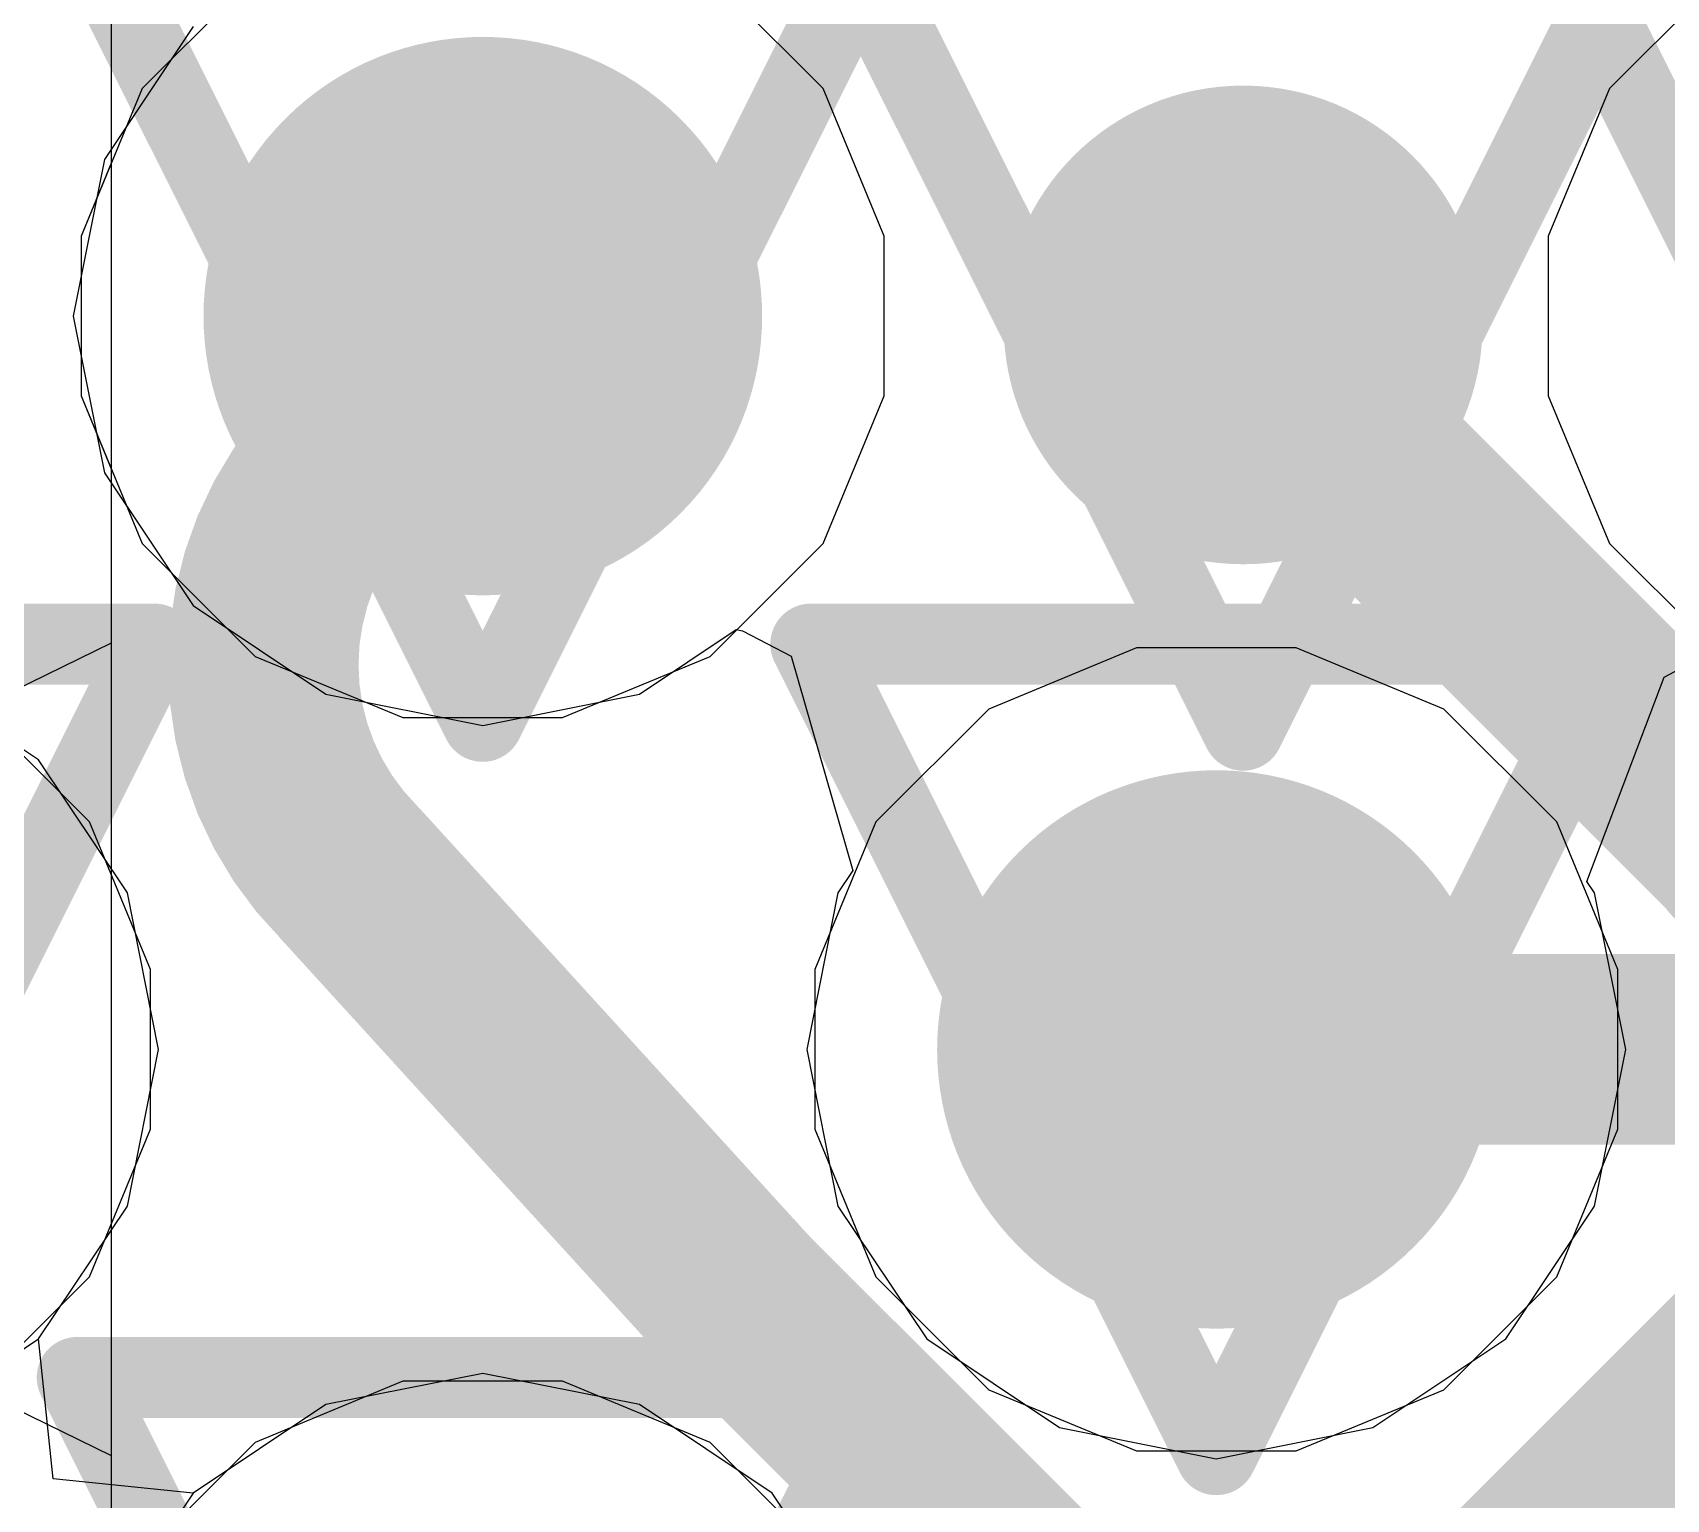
# Model space of a CAD drawing. Header units: inches. Extents: x -6 to 283, y -12 to 154.
# Drawn here: x 58.722 to 59.746, y 5.236 to 6.155 of the extents above; entities that cross this region are included whole.
import ezdxf

# ---------------------------------------------------------------- set-up
doc = ezdxf.new("R2010")
doc.units = ezdxf.units.IN
for name, color, linetype in [('Bottom Layer', 5, 'Continuous'), ('Drill Drawing', 1, 'Continuous'), ('GND-1', 16, 'Continuous'), ('GND-2', 90, 'Continuous'), ('GND-3', 216, 'Continuous'), ('GND-4', 54, 'Continuous'), ('PWR-1', 156, 'Continuous'), ('PWR-2', 130, 'Continuous'), ('Signal L1', 76, 'Continuous'), ('Signal L2', 6, 'Continuous'), ('Top Layer', 1, 'Continuous'), ('Top Paste', 8, 'Continuous'), ('Top Solder', 216, 'Continuous'), ('Via Holes', 16, 'Continuous')]:
    doc.layers.add(name, color=color, linetype=linetype)

# ---------------------------------------------------------------- blocks, each defined once
blk = doc.blocks.new('BGA_565_15_5_14_4__57')
at = {"layer": 'Top Layer'}
h = blk.add_hatch(color=1, dxfattribs=at)
edge = h.paths.add_edge_path()
edge.add_arc((-1.62500056, 5.52500038), 0.12499848, 0, 360)
h = blk.add_hatch(color=1, dxfattribs=at)
edge = h.paths.add_edge_path()
edge.add_arc((-1.62500056, 4.87499914), 0.12499848, 0, 360)
at = {"layer": 'Top Paste'}
h = blk.add_hatch(color=8, dxfattribs=at)
edge = h.paths.add_edge_path()
edge.add_arc((-1.62500056, 5.52500038), 0.12499848, 0, 360)
h = blk.add_hatch(color=8, dxfattribs=at)
edge = h.paths.add_edge_path()
edge.add_arc((-1.62500056, 4.87499914), 0.12499848, 0, 360)
at = {"layer": 'Top Solder'}
h = blk.add_hatch(color=216, dxfattribs=at)
edge = h.paths.add_edge_path()
edge.add_arc((-1.62500056, 5.52500038), 0.17499838, 0, 360)
h = blk.add_hatch(color=216, dxfattribs=at)
edge = h.paths.add_edge_path()
edge.add_arc((-1.62500056, 4.87499914), 0.17499838, 0, 360)

msp = doc.modelspace()

# ---------------------------------------------------------------- hatches: boundary and pattern name
at = {"layer": 'Bottom Layer'}
h = msp.add_hatch(color=5, dxfattribs=at)
edge = h.paths.add_edge_path()
edge.add_arc((59.00401458, 5.977877299999999), 0.1499997, 0, 360)
h = msp.add_hatch(color=5, dxfattribs=at)
edge = h.paths.add_edge_path()
edge.add_arc((59.48044745999999, 5.972314699999999), 0.1499997, 0, 360)
h = msp.add_hatch(color=5, dxfattribs=at)
edge = h.paths.add_edge_path()
edge.add_arc((59.4636352, 5.51825922), 0.1499997, 0, 360)
at = {"layer": 'GND-1'}
h = msp.add_hatch(color=16, dxfattribs=at)
edge = h.paths.add_edge_path()
edge.add_arc((59.00401458, 5.977877299999999), 0.1499997, 0, 360)
h = msp.add_hatch(color=16, dxfattribs=at)
edge = h.paths.add_edge_path()
edge.add_arc((59.48044745999999, 5.972314699999999), 0.1499997, 0, 360)
h = msp.add_hatch(color=16, dxfattribs=at)
edge = h.paths.add_edge_path()
edge.add_arc((59.4636352, 5.51825922), 0.1499997, 0, 360)
at = {"layer": 'GND-2'}
h = msp.add_hatch(color=90, dxfattribs=at)
edge = h.paths.add_edge_path()
edge.add_arc((59.00401458, 5.977877299999999), 0.1499997, 0, 360)
h = msp.add_hatch(color=90, dxfattribs=at)
edge = h.paths.add_edge_path()
edge.add_arc((59.48044745999999, 5.972314699999999), 0.1499997, 0, 360)
h = msp.add_hatch(color=90, dxfattribs=at)
edge = h.paths.add_edge_path()
edge.add_arc((59.4636352, 5.51825922), 0.1499997, 0, 360)
at = {"layer": 'GND-3'}
h = msp.add_hatch(color=216, dxfattribs=at)
edge = h.paths.add_edge_path()
edge.add_arc((59.00401458, 5.977877299999999), 0.1499997, 0, 360)
h = msp.add_hatch(color=216, dxfattribs=at)
edge = h.paths.add_edge_path()
edge.add_arc((59.48044745999999, 5.972314699999999), 0.1499997, 0, 360)
h = msp.add_hatch(color=216, dxfattribs=at)
edge = h.paths.add_edge_path()
edge.add_arc((59.4636352, 5.51825922), 0.1499997, 0, 360)
at = {"layer": 'GND-4'}
h = msp.add_hatch(color=54, dxfattribs=at)
edge = h.paths.add_edge_path()
edge.add_arc((59.00401458, 5.977877299999999), 0.1499997, 0, 360)
h = msp.add_hatch(color=54, dxfattribs=at)
edge = h.paths.add_edge_path()
edge.add_arc((59.48044745999999, 5.972314699999999), 0.1499997, 0, 360)
h = msp.add_hatch(color=54, dxfattribs=at)
edge = h.paths.add_edge_path()
edge.add_arc((59.4636352, 5.51825922), 0.1499997, 0, 360)
at = {"layer": 'PWR-1'}
h = msp.add_hatch(color=156, dxfattribs=at)
edge = h.paths.add_edge_path()
edge.add_arc((59.00401458, 5.977877299999999), 0.1499997, 0, 360)
h = msp.add_hatch(color=156, dxfattribs=at)
edge = h.paths.add_edge_path()
edge.add_arc((59.48044745999999, 5.972314699999999), 0.1499997, 0, 360)
h = msp.add_hatch(color=156, dxfattribs=at)
edge = h.paths.add_edge_path()
edge.add_arc((59.4636352, 5.51825922), 0.1499997, 0, 360)
at = {"layer": 'PWR-2'}
h = msp.add_hatch(color=130, dxfattribs=at)
edge = h.paths.add_edge_path()
edge.add_arc((59.00401458, 5.977877299999999), 0.1499997, 0, 360)
h = msp.add_hatch(color=130, dxfattribs=at)
edge = h.paths.add_edge_path()
edge.add_arc((59.48044745999999, 5.972314699999999), 0.1499997, 0, 360)
h = msp.add_hatch(color=130, dxfattribs=at)
edge = h.paths.add_edge_path()
edge.add_arc((59.4636352, 5.51825922), 0.1499997, 0, 360)
at = {"layer": 'Signal L1'}
h = msp.add_hatch(color=76, dxfattribs=at)
edge = h.paths.add_edge_path()
edge.add_arc((59.00401458, 5.977877299999999), 0.1499997, 0, 360)
h = msp.add_hatch(color=76, dxfattribs=at)
edge = h.paths.add_edge_path()
edge.add_arc((59.48044745999999, 5.972314699999999), 0.1499997, 0, 360)
h = msp.add_hatch(color=76, dxfattribs=at)
edge = h.paths.add_edge_path()
edge.add_arc((59.4636352, 5.51825922), 0.1499997, 0, 360)
at = {"layer": 'Signal L2'}
h = msp.add_hatch(color=6, dxfattribs=at)
edge = h.paths.add_edge_path()
edge.add_arc((59.00401458, 5.977877299999999), 0.1499997, 0, 360)
h = msp.add_hatch(color=6, dxfattribs=at)
edge = h.paths.add_edge_path()
edge.add_arc((59.48044745999999, 5.972314699999999), 0.1499997, 0, 360)
h = msp.add_hatch(color=6, dxfattribs=at)
edge = h.paths.add_edge_path()
edge.add_arc((59.4636352, 5.51825922), 0.1499997, 0, 360)
at = {"layer": 'Top Layer'}
h = msp.add_hatch(color=1, dxfattribs=at)
edge = h.paths.add_edge_path()
edge.add_arc((59.00401458, 5.977877299999999), 0.1499997, 0, 360)
h = msp.add_hatch(color=1, dxfattribs=at)
edge = h.paths.add_edge_path()
edge.add_arc((59.48044745999999, 5.972314699999999), 0.1499997, 0, 360)
h = msp.add_hatch(color=1, dxfattribs=at)
edge = h.paths.add_edge_path()
edge.add_arc((59.4636352, 5.51825922), 0.1499997, 0, 360)
at = {"layer": 'Via Holes'}
h = msp.add_hatch(color=7, dxfattribs=at)
edge = h.paths.add_edge_path()
edge.add_arc((59.00401458, 5.977877299999999), 0.07499858, 0, 360)
h = msp.add_hatch(color=7, dxfattribs=at)
edge = h.paths.add_edge_path()
edge.add_arc((59.48044745999999, 5.972314699999999), 0.07499858, 0, 360)
h = msp.add_hatch(color=7, dxfattribs=at)
edge = h.paths.add_edge_path()
edge.add_arc((59.4636352, 5.51825922), 0.07499858, 0, 360)

# ---------------------------------------------------------------- linework, layer by layer
at = {"layer": 'Bottom Layer'}
for p, q in [((58.77134295999999, 14.32869118), (58.77134295999999, 3.62964222)), ((58.77134295999999, 6.801375779999999), (58.77134295999999, 6.07362006)), ((58.77134295999999, 6.07362006), (58.75241488, 6.02792292)), ((58.75241488, 6.02792292), (58.75241488, 5.92783168)), ((58.75241488, 5.92783168), (58.77134295999999, 5.88213454)), ((58.77134295999999, 5.88213454), (58.77134295999999, 5.77285104)), ((58.77134295999999, 5.77285104), (58.68691081999999, 5.73155572)), ((58.68691081999999, 5.30496272), (58.77134295999999, 5.2636674)), ((58.77134295999999, 5.2636674), (58.77134295999999, 5.15438136))]:
    msp.add_line(p, q, dxfattribs=at)
at = {"layer": 'Drill Drawing'}
for points in [[(58.75001458, 6.2318773, 0.0508, 0.0508, 0), (59.00401458, 5.7238773, 0.0508, 0.0508, 0)], [(59.00401458, 5.7238773, 0.0508, 0.0508, 0), (59.25801458, 6.2318773, 0.0508, 0.0508, 0)], [(59.66925582, 6.2318773, 0.0508, 0.0508, 0), (59.92325582, 5.7238773, 0.0508, 0.0508, 0)], [(59.22644746, 6.2263147, 0.0508, 0.0508, 0), (59.48044745999999, 5.7183147, 0.0508, 0.0508, 0)], [(59.48044745999999, 5.7183147, 0.0508, 0.0508, 0), (59.73444746, 6.2263147, 0.0508, 0.0508, 0)], [(58.29039396, 5.77225922, 0.0508, 0.0508, 0), (58.79839396, 5.77225922, 0.0508, 0.0508, 0)], [(58.54439396, 5.26425922, 0.0508, 0.0508, 0), (58.79839396, 5.77225922, 0.0508, 0.0508, 0)], [(59.20963519999999, 5.77225922, 0.0508, 0.0508, 0), (59.71763519999999, 5.77225922, 0.0508, 0.0508, 0)], [(59.20963519999999, 5.77225922, 0.0508, 0.0508, 0), (59.4636352, 5.26425922, 0.0508, 0.0508, 0)], [(59.4636352, 5.26425922, 0.0508, 0.0508, 0), (59.71763519999999, 5.77225922, 0.0508, 0.0508, 0)], [(58.75001458, 5.3126386, 0.0508, 0.0508, 0), (59.25801458, 5.3126386, 0.0508, 0.0508, 0)], [(58.75001458, 5.3126386, 0.0508, 0.0508, 0), (59.00401458, 4.8046386, 0.0508, 0.0508, 0)], [(59.00401458, 4.8046386, 0.0508, 0.0508, 0), (59.25801458, 5.3126386, 0.0508, 0.0508, 0)]]:
    msp.add_lwpolyline(points, format="xyseb", dxfattribs=at)
for points in [[(58.78569395999999, 5.77225922, 0.0254, 0.0254, 1), (58.81109396, 5.77225922, 0.0254, 0.0254, 1)], [(58.78569395999999, 5.77225922, 0.0254, 0.0254, 1), (58.81109396, 5.77225922, 0.0254, 0.0254, 1)], [(59.1969352, 5.77225922, 0.0254, 0.0254, 1), (59.2223352, 5.77225922, 0.0254, 0.0254, 1)], [(59.1969352, 5.77225922, 0.0254, 0.0254, 1), (59.2223352, 5.77225922, 0.0254, 0.0254, 1)], [(59.7049352, 5.77225922, 0.0254, 0.0254, 1), (59.7303352, 5.77225922, 0.0254, 0.0254, 1)], [(59.7049352, 5.77225922, 0.0254, 0.0254, 1), (59.7303352, 5.77225922, 0.0254, 0.0254, 1)], [(58.99131458, 5.7238773, 0.0254, 0.0254, 1), (59.01671458, 5.7238773, 0.0254, 0.0254, 1)], [(58.99131458, 5.7238773, 0.0254, 0.0254, 1), (59.01671458, 5.7238773, 0.0254, 0.0254, 1)], [(59.46774746000001, 5.7183147, 0.0254, 0.0254, 1), (59.49314746, 5.7183147, 0.0254, 0.0254, 1)], [(59.46774746000001, 5.7183147, 0.0254, 0.0254, 1), (59.49314746, 5.7183147, 0.0254, 0.0254, 1)], [(58.73731458, 5.3126386, 0.0254, 0.0254, 1), (58.76271457999999, 5.3126386, 0.0254, 0.0254, 1)], [(58.73731458, 5.3126386, 0.0254, 0.0254, 1), (58.76271457999999, 5.3126386, 0.0254, 0.0254, 1)], [(59.24531458, 5.3126386, 0.0254, 0.0254, 1), (59.27071458, 5.3126386, 0.0254, 0.0254, 1)], [(59.24531458, 5.3126386, 0.0254, 0.0254, 1), (59.27071458, 5.3126386, 0.0254, 0.0254, 1)], [(59.4509352, 5.26425922, 0.0254, 0.0254, 1), (59.47633519999999, 5.26425922, 0.0254, 0.0254, 1)], [(59.4509352, 5.26425922, 0.0254, 0.0254, 1), (59.47633519999999, 5.26425922, 0.0254, 0.0254, 1)]]:
    msp.add_lwpolyline(points, format="xyseb", close=True, dxfattribs=at)
at = {"layer": 'GND-1'}
for p, q in [((58.86149517999999, 6.1911738), (58.79071807999999, 6.1203967)), ((59.21731107999999, 6.1203967), (59.14653397999999, 6.1911738)), ((59.78073642, 6.1911738), (59.70995932, 6.1203967)), ((58.79071807999999, 6.1203967), (58.75241488, 6.02792292)), ((59.25561427999999, 6.02792292), (59.21731107999999, 6.1203967)), ((59.70995932, 6.1203967), (59.67165611999999, 6.02792292)), ((58.75241488, 6.02792292), (58.75241488, 5.92783168)), ((59.25561427999999, 5.92783168), (59.25561427999999, 6.02792292)), ((59.67165611999999, 6.02792292), (59.67165611999999, 5.92783168)), ((58.75241488, 5.92783168), (58.79071807999999, 5.8353579)), ((59.21731107999999, 5.8353579), (59.25561427999999, 5.92783168)), ((59.67165611999999, 5.92783168), (59.70995932, 5.8353579)), ((58.79071807999999, 5.8353579), (58.86149517999999, 5.764580799999999)), ((59.14653397999999, 5.764580799999999), (59.21731107999999, 5.8353579)), ((59.70995932, 5.8353579), (59.78073642, 5.764580799999999)), ((58.86149517999999, 5.764580799999999), (58.95396896, 5.7262776)), ((59.0540602, 5.7262776), (59.14653397999999, 5.764580799999999)), ((59.41358958, 5.76985892), (59.32111579999999, 5.73155572)), ((59.51368082, 5.76985892), (59.41358958, 5.76985892)), ((59.6061546, 5.73155572), (59.51368082, 5.76985892)), ((58.75769045999999, 5.660778619999999), (58.68691335999999, 5.73155572)), ((58.95396896, 5.7262776), (59.0540602, 5.7262776)), ((59.32111579999999, 5.73155572), (59.25033869999999, 5.660778619999999)), ((59.6769317, 5.660778619999999), (59.6061546, 5.73155572)), ((58.79599366, 5.56830484), (58.75769045999999, 5.660778619999999)), ((59.25033869999999, 5.660778619999999), (59.2120355, 5.56830484)), ((59.7152349, 5.56830484), (59.6769317, 5.660778619999999)), ((58.79599366, 5.468213599999999), (58.79599366, 5.56830484)), ((59.2120355, 5.56830484), (59.2120355, 5.468213599999999)), ((59.7152349, 5.468213599999999), (59.7152349, 5.56830484)), ((58.75769045999999, 5.37573982), (58.79599366, 5.468213599999999)), ((59.2120355, 5.468213599999999), (59.25033869999999, 5.37573982)), ((59.6769317, 5.37573982), (59.7152349, 5.468213599999999)), ((58.68691335999999, 5.30496272), (58.75769045999999, 5.37573982)), ((59.25033869999999, 5.37573982), (59.32111579999999, 5.30496272)), ((59.6061546, 5.30496272), (59.6769317, 5.37573982)), ((58.95396896, 5.310238299999999), (58.86149517999999, 5.271935099999999)), ((59.0540602, 5.310238299999999), (58.95396896, 5.310238299999999)), ((59.14653397999999, 5.271935099999999), (59.0540602, 5.310238299999999)), ((59.32111579999999, 5.30496272), (59.41358958, 5.266659519999999)), ((59.51368082, 5.266659519999999), (59.6061546, 5.30496272)), ((58.86149517999999, 5.271935099999999), (58.79071807999999, 5.201158)), ((59.21731107999999, 5.201158), (59.14653397999999, 5.271935099999999)), ((59.41358958, 5.266659519999999), (59.51368082, 5.266659519999999))]:
    msp.add_line(p, q, dxfattribs=at)
at = {"layer": 'GND-2'}
for p, q in [((58.86149517999999, 6.1911738), (58.79071807999999, 6.1203967)), ((59.21731107999999, 6.1203967), (59.14653397999999, 6.1911738)), ((59.78073642, 6.1911738), (59.70995932, 6.1203967)), ((58.79071807999999, 6.1203967), (58.75241488, 6.02792292)), ((59.25561427999999, 6.02792292), (59.21731107999999, 6.1203967)), ((59.70995932, 6.1203967), (59.67165611999999, 6.02792292)), ((58.75241488, 6.02792292), (58.75241488, 5.92783168)), ((59.25561427999999, 5.92783168), (59.25561427999999, 6.02792292)), ((59.67165611999999, 6.02792292), (59.67165611999999, 5.92783168)), ((58.75241488, 5.92783168), (58.79071807999999, 5.8353579)), ((59.21731107999999, 5.8353579), (59.25561427999999, 5.92783168)), ((59.67165611999999, 5.92783168), (59.70995932, 5.8353579)), ((58.79071807999999, 5.8353579), (58.86149517999999, 5.764580799999999)), ((59.14653397999999, 5.764580799999999), (59.21731107999999, 5.8353579)), ((59.70995932, 5.8353579), (59.78073642, 5.764580799999999)), ((58.86149517999999, 5.764580799999999), (58.95396896, 5.7262776)), ((59.0540602, 5.7262776), (59.14653397999999, 5.764580799999999)), ((59.41358958, 5.76985892), (59.32111579999999, 5.73155572)), ((59.51368082, 5.76985892), (59.41358958, 5.76985892)), ((59.6061546, 5.73155572), (59.51368082, 5.76985892)), ((58.75769045999999, 5.660778619999999), (58.68691335999999, 5.73155572)), ((58.95396896, 5.7262776), (59.0540602, 5.7262776)), ((59.32111579999999, 5.73155572), (59.25033869999999, 5.660778619999999)), ((59.6769317, 5.660778619999999), (59.6061546, 5.73155572)), ((58.79599366, 5.56830484), (58.75769045999999, 5.660778619999999)), ((59.25033869999999, 5.660778619999999), (59.2120355, 5.56830484)), ((59.7152349, 5.56830484), (59.6769317, 5.660778619999999)), ((58.79599366, 5.468213599999999), (58.79599366, 5.56830484)), ((59.2120355, 5.56830484), (59.2120355, 5.468213599999999)), ((59.7152349, 5.468213599999999), (59.7152349, 5.56830484)), ((58.75769045999999, 5.37573982), (58.79599366, 5.468213599999999)), ((59.2120355, 5.468213599999999), (59.25033869999999, 5.37573982)), ((59.6769317, 5.37573982), (59.7152349, 5.468213599999999)), ((58.68691335999999, 5.30496272), (58.75769045999999, 5.37573982)), ((59.25033869999999, 5.37573982), (59.32111579999999, 5.30496272)), ((59.6061546, 5.30496272), (59.6769317, 5.37573982)), ((58.95396896, 5.310238299999999), (58.86149517999999, 5.271935099999999)), ((59.0540602, 5.310238299999999), (58.95396896, 5.310238299999999)), ((59.14653397999999, 5.271935099999999), (59.0540602, 5.310238299999999)), ((59.32111579999999, 5.30496272), (59.41358958, 5.266659519999999)), ((59.51368082, 5.266659519999999), (59.6061546, 5.30496272)), ((58.86149517999999, 5.271935099999999), (58.79071807999999, 5.201158)), ((59.21731107999999, 5.201158), (59.14653397999999, 5.271935099999999)), ((59.41358958, 5.266659519999999), (59.51368082, 5.266659519999999))]:
    msp.add_line(p, q, dxfattribs=at)
at = {"layer": 'GND-3'}
for p, q in [((58.86149517999999, 6.1911738), (58.79071807999999, 6.1203967)), ((59.21731107999999, 6.1203967), (59.14653397999999, 6.1911738)), ((59.78073642, 6.1911738), (59.70995932, 6.1203967)), ((58.79071807999999, 6.1203967), (58.75241488, 6.02792292)), ((59.25561427999999, 6.02792292), (59.21731107999999, 6.1203967)), ((59.70995932, 6.1203967), (59.67165611999999, 6.02792292)), ((58.75241488, 6.02792292), (58.75241488, 5.92783168)), ((59.25561427999999, 5.92783168), (59.25561427999999, 6.02792292)), ((59.67165611999999, 6.02792292), (59.67165611999999, 5.92783168)), ((58.75241488, 5.92783168), (58.79071807999999, 5.8353579)), ((59.21731107999999, 5.8353579), (59.25561427999999, 5.92783168)), ((59.67165611999999, 5.92783168), (59.70995932, 5.8353579)), ((58.79071807999999, 5.8353579), (58.86149517999999, 5.764580799999999)), ((59.14653397999999, 5.764580799999999), (59.21731107999999, 5.8353579)), ((59.70995932, 5.8353579), (59.78073642, 5.764580799999999)), ((58.86149517999999, 5.764580799999999), (58.95396896, 5.7262776)), ((59.0540602, 5.7262776), (59.14653397999999, 5.764580799999999)), ((59.41358958, 5.76985892), (59.32111579999999, 5.73155572)), ((59.51368082, 5.76985892), (59.41358958, 5.76985892)), ((59.6061546, 5.73155572), (59.51368082, 5.76985892)), ((58.75769045999999, 5.660778619999999), (58.68691335999999, 5.73155572)), ((58.95396896, 5.7262776), (59.0540602, 5.7262776)), ((59.32111579999999, 5.73155572), (59.25033869999999, 5.660778619999999)), ((59.6769317, 5.660778619999999), (59.6061546, 5.73155572)), ((58.79599366, 5.56830484), (58.75769045999999, 5.660778619999999)), ((59.25033869999999, 5.660778619999999), (59.2120355, 5.56830484)), ((59.7152349, 5.56830484), (59.6769317, 5.660778619999999)), ((58.79599366, 5.468213599999999), (58.79599366, 5.56830484)), ((59.2120355, 5.56830484), (59.2120355, 5.468213599999999)), ((59.7152349, 5.468213599999999), (59.7152349, 5.56830484)), ((58.75769045999999, 5.37573982), (58.79599366, 5.468213599999999)), ((59.2120355, 5.468213599999999), (59.25033869999999, 5.37573982)), ((59.6769317, 5.37573982), (59.7152349, 5.468213599999999)), ((58.68691335999999, 5.30496272), (58.75769045999999, 5.37573982)), ((59.25033869999999, 5.37573982), (59.32111579999999, 5.30496272)), ((59.6061546, 5.30496272), (59.6769317, 5.37573982)), ((58.95396896, 5.310238299999999), (58.86149517999999, 5.271935099999999)), ((59.0540602, 5.310238299999999), (58.95396896, 5.310238299999999)), ((59.14653397999999, 5.271935099999999), (59.0540602, 5.310238299999999)), ((59.32111579999999, 5.30496272), (59.41358958, 5.266659519999999)), ((59.51368082, 5.266659519999999), (59.6061546, 5.30496272)), ((58.86149517999999, 5.271935099999999), (58.79071807999999, 5.201158)), ((59.21731107999999, 5.201158), (59.14653397999999, 5.271935099999999)), ((59.41358958, 5.266659519999999), (59.51368082, 5.266659519999999))]:
    msp.add_line(p, q, dxfattribs=at)
at = {"layer": 'GND-4'}
for p, q in [((58.86149517999999, 6.1911738), (58.79071807999999, 6.1203967)), ((59.21731107999999, 6.1203967), (59.14653397999999, 6.1911738)), ((59.78073642, 6.1911738), (59.70995932, 6.1203967)), ((58.79071807999999, 6.1203967), (58.75241488, 6.02792292)), ((59.25561427999999, 6.02792292), (59.21731107999999, 6.1203967)), ((59.70995932, 6.1203967), (59.67165611999999, 6.02792292)), ((58.75241488, 6.02792292), (58.75241488, 5.92783168)), ((59.25561427999999, 5.92783168), (59.25561427999999, 6.02792292)), ((59.67165611999999, 6.02792292), (59.67165611999999, 5.92783168)), ((58.75241488, 5.92783168), (58.79071807999999, 5.8353579)), ((59.21731107999999, 5.8353579), (59.25561427999999, 5.92783168)), ((59.67165611999999, 5.92783168), (59.70995932, 5.8353579)), ((58.79071807999999, 5.8353579), (58.86149517999999, 5.764580799999999)), ((59.14653397999999, 5.764580799999999), (59.21731107999999, 5.8353579)), ((59.70995932, 5.8353579), (59.78073642, 5.764580799999999)), ((58.86149517999999, 5.764580799999999), (58.95396896, 5.7262776)), ((59.0540602, 5.7262776), (59.14653397999999, 5.764580799999999)), ((59.41358958, 5.76985892), (59.32111579999999, 5.73155572)), ((59.51368082, 5.76985892), (59.41358958, 5.76985892)), ((59.6061546, 5.73155572), (59.51368082, 5.76985892)), ((58.75769045999999, 5.660778619999999), (58.68691335999999, 5.73155572)), ((58.95396896, 5.7262776), (59.0540602, 5.7262776)), ((59.32111579999999, 5.73155572), (59.25033869999999, 5.660778619999999)), ((59.6769317, 5.660778619999999), (59.6061546, 5.73155572)), ((58.79599366, 5.56830484), (58.75769045999999, 5.660778619999999)), ((59.25033869999999, 5.660778619999999), (59.2120355, 5.56830484)), ((59.7152349, 5.56830484), (59.6769317, 5.660778619999999)), ((58.79599366, 5.468213599999999), (58.79599366, 5.56830484)), ((59.2120355, 5.56830484), (59.2120355, 5.468213599999999)), ((59.7152349, 5.468213599999999), (59.7152349, 5.56830484)), ((58.75769045999999, 5.37573982), (58.79599366, 5.468213599999999)), ((59.2120355, 5.468213599999999), (59.25033869999999, 5.37573982)), ((59.6769317, 5.37573982), (59.7152349, 5.468213599999999)), ((58.68691335999999, 5.30496272), (58.75769045999999, 5.37573982)), ((59.25033869999999, 5.37573982), (59.32111579999999, 5.30496272)), ((59.6061546, 5.30496272), (59.6769317, 5.37573982)), ((58.95396896, 5.310238299999999), (58.86149517999999, 5.271935099999999)), ((59.0540602, 5.310238299999999), (58.95396896, 5.310238299999999)), ((59.14653397999999, 5.271935099999999), (59.0540602, 5.310238299999999)), ((59.32111579999999, 5.30496272), (59.41358958, 5.266659519999999)), ((59.51368082, 5.266659519999999), (59.6061546, 5.30496272)), ((58.86149517999999, 5.271935099999999), (58.79071807999999, 5.201158)), ((59.21731107999999, 5.201158), (59.14653397999999, 5.271935099999999)), ((59.41358958, 5.266659519999999), (59.51368082, 5.266659519999999))]:
    msp.add_line(p, q, dxfattribs=at)
at = {"layer": 'PWR-1'}
for p, q in [((58.82262048, 6.1592714), (58.76701226, 6.07604576)), ((58.76701226, 6.07604576), (58.74748474, 5.977877299999999)), ((58.74748474, 5.977877299999999), (58.76701226, 5.87970884)), ((58.76701226, 5.87970884), (58.82262048, 5.7964832)), ((58.82262048, 5.7964832), (58.90584611999999, 5.740874979999999)), ((59.10218303999999, 5.740874979999999), (59.16275949999999, 5.78134988)), ((59.16275949999999, 5.78134988), (59.16671174, 5.780590419999999)), ((59.16671174, 5.780590419999999), (59.19725778, 5.7647586)), ((59.19725778, 5.7647586), (59.2360131, 5.63046626)), ((59.74419597999999, 5.7516522), (59.77203184, 5.766249579999999)), ((58.72578806, 5.699653319999999), (58.64256242, 5.75526154)), ((59.69585978, 5.62357778), (59.74419597999999, 5.7516522)), ((58.90584611999999, 5.740874979999999), (59.00401458, 5.72134746)), ((59.00401458, 5.72134746), (59.10218303999999, 5.740874979999999)), ((58.78139628, 5.616427679999999), (58.72578806, 5.699653319999999)), ((59.2360131, 5.63046626), (59.22663288, 5.616427679999999)), ((59.70063751999999, 5.616427679999999), (59.69585978, 5.62357778)), ((58.80092379999999, 5.51825922), (58.78139628, 5.616427679999999)), ((59.22663288, 5.616427679999999), (59.20710535999999, 5.51825922)), ((59.72016503999999, 5.51825922), (59.70063751999999, 5.616427679999999)), ((58.78139628, 5.42009076), (58.80092379999999, 5.51825922)), ((59.20710535999999, 5.51825922), (59.22663288, 5.42009076)), ((59.70063751999999, 5.42009076), (59.72016503999999, 5.51825922)), ((58.72578806, 5.33686512), (58.78139628, 5.42009076)), ((59.22663288, 5.42009076), (59.2822411, 5.33686512)), ((59.6450293, 5.33686512), (59.70063751999999, 5.42009076)), ((58.64256242, 5.2812569), (58.72578806, 5.33686512)), ((59.2822411, 5.33686512), (59.36546674, 5.2812569)), ((59.56180366, 5.2812569), (59.6450293, 5.33686512)), ((59.00401458, 5.315168439999999), (58.90584611999999, 5.295640919999999)), ((59.10218303999999, 5.295640919999999), (59.00401458, 5.315168439999999)), ((58.90584611999999, 5.295640919999999), (58.82262048, 5.2400327)), ((59.18540867999999, 5.2400327), (59.10218303999999, 5.295640919999999)), ((59.36546674, 5.2812569), (59.4636352, 5.261729379999999)), ((59.4636352, 5.261729379999999), (59.56180366, 5.2812569)), ((58.82262048, 5.2400327), (58.76701226, 5.15680706)), ((59.24101690000001, 5.15680706), (59.18540867999999, 5.2400327))]:
    msp.add_line(p, q, dxfattribs=at)
at = {"layer": 'PWR-2'}
for p, q in [((58.82262048, 6.1592714), (58.76701226, 6.07604576)), ((58.76701226, 6.07604576), (58.74748474, 5.977877299999999)), ((58.74748474, 5.977877299999999), (58.76701226, 5.87970884)), ((58.76701226, 5.87970884), (58.82262048, 5.7964832)), ((58.82262048, 5.7964832), (58.90584611999999, 5.740874979999999)), ((59.10218303999999, 5.740874979999999), (59.16275949999999, 5.78134988)), ((59.16275949999999, 5.78134988), (59.16671174, 5.780590419999999)), ((59.16671174, 5.780590419999999), (59.19725778, 5.7647586)), ((59.19725778, 5.7647586), (59.2360131, 5.63046626)), ((59.74419597999999, 5.7516522), (59.77203184, 5.766249579999999)), ((58.72578806, 5.699653319999999), (58.64256242, 5.75526154)), ((59.69585978, 5.62357778), (59.74419597999999, 5.7516522)), ((58.90584611999999, 5.740874979999999), (59.00401458, 5.72134746)), ((59.00401458, 5.72134746), (59.10218303999999, 5.740874979999999)), ((58.78139628, 5.616427679999999), (58.72578806, 5.699653319999999)), ((59.2360131, 5.63046626), (59.22663288, 5.616427679999999)), ((59.70063751999999, 5.616427679999999), (59.69585978, 5.62357778)), ((58.80092379999999, 5.51825922), (58.78139628, 5.616427679999999)), ((59.22663288, 5.616427679999999), (59.20710535999999, 5.51825922)), ((59.72016503999999, 5.51825922), (59.70063751999999, 5.616427679999999)), ((58.78139628, 5.42009076), (58.80092379999999, 5.51825922)), ((59.20710535999999, 5.51825922), (59.22663288, 5.42009076)), ((59.70063751999999, 5.42009076), (59.72016503999999, 5.51825922)), ((58.72578806, 5.336867659999999), (58.78139628, 5.42009076)), ((59.22663288, 5.42009076), (59.2822411, 5.33686512)), ((59.6450293, 5.33686512), (59.70063751999999, 5.42009076)), ((58.73488125999999, 5.249125899999999), (58.72578806, 5.336867659999999)), ((59.2822411, 5.33686512), (59.36546674, 5.2812569)), ((59.56180366, 5.2812569), (59.6450293, 5.33686512)), ((59.00401458, 5.315168439999999), (58.90584611999999, 5.295640919999999)), ((59.10218303999999, 5.295640919999999), (59.00401458, 5.315168439999999)), ((58.90584611999999, 5.295640919999999), (58.82262301999999, 5.2400327)), ((59.18540867999999, 5.2400327), (59.10218303999999, 5.295640919999999)), ((59.36546674, 5.2812569), (59.4636352, 5.261729379999999)), ((59.4636352, 5.261729379999999), (59.56180366, 5.2812569)), ((58.82262301999999, 5.2400327), (58.73488125999999, 5.249125899999999)), ((59.24101690000001, 5.15680706), (59.18540867999999, 5.2400327))]:
    msp.add_line(p, q, dxfattribs=at)
at = {"layer": 'Signal L1'}
for points in [[(58.92052223999999, 5.889566579999999, 0.11938, 0.11938, 0), (59.00401458, 5.977877299999999, 0.11938, 0.11938, 0)], [(58.92052223999999, 5.62896766, 0.11938, 0.11938, -0.4142135623730951), (58.92052223999999, 5.889566579999999, 0.11938, 0.11938, 0)], [(58.92052223999999, 5.62896766, 0.11938, 0.11938, 0), (59.16539347999999, 5.36014676, 0.11938, 0.11938, 0)], [(59.46365805999999, 5.51827954, 0.11938, 0.11938, 0), (60.79985554, 5.51827954, 0.11938, 0.11938, 0)], [(59.16539347999999, 5.36014676, 0.11938, 0.11938, 0), (59.52630207999999, 4.999235619999999, 0.11938, 0.11938, 0)]]:
    msp.add_lwpolyline(points, format="xyseb", dxfattribs=at)
for points in [[(58.97416957999999, 5.977877299999999, 0.05969, 0.05969, 1), (59.03385957999999, 5.977877299999999, 0.05969, 0.05969, 1)], [(58.89067724, 5.889566579999999, 0.05969, 0.05969, 1), (58.95036724, 5.889566579999999, 0.05969, 0.05969, 1)], [(58.89067724, 5.889566579999999, 0.05969, 0.05969, 1), (58.95036724, 5.889566579999999, 0.05969, 0.05969, 1)], [(58.89067724, 5.62896766, 0.05969, 0.05969, 1), (58.95036724, 5.62896766, 0.05969, 0.05969, 1)], [(58.89067724, 5.62896766, 0.05969, 0.05969, 1), (58.95036724, 5.62896766, 0.05969, 0.05969, 1)], [(59.43381306, 5.51827954, 0.05969, 0.05969, 1), (59.49350305999999, 5.51827954, 0.05969, 0.05969, 1)], [(59.13554848, 5.36014676, 0.05969, 0.05969, 1), (59.19523848, 5.36014676, 0.05969, 0.05969, 1)], [(59.13554848, 5.36014676, 0.05969, 0.05969, 1), (59.19523848, 5.36014676, 0.05969, 0.05969, 1)]]:
    msp.add_lwpolyline(points, format="xyseb", close=True, dxfattribs=at)
at = {"layer": 'Signal L2'}
msp.add_lwpolyline([(59.29026749999999, 4.763201039999999, 0.11938, 0.11938, 0), (60.20947572, 5.68240926, 0.11938, 0.11938, 0)], format="xyseb", dxfattribs=at)
at = {"layer": 'Top Layer'}
for points in [[(59.48054652, 5.9612911, 0.127, 0.127, 0), (59.81050013999999, 5.631337479999999, 0.127, 0.127, 0)], [(59.79578083999999, 5.6450611, 0.127, 0.127, -0.0007343089763115814), (59.79638789999999, 5.6444515, 0.127, 0.127, 0)], [(59.79638789999999, 5.6444515, 0.127, 0.127, -0.0007485133358746271), (59.79578083999999, 5.64505856, 0.127, 0.127, 0)], [(59.81050013999999, 5.631337479999999, 0.127, 0.127, -0.01681846600714506), (59.79638789999999, 5.6444515, 0.127, 0.127, 0)], [(59.79638789999999, 5.6444515, 0.127, 0.127, -0.2965633203050164), (59.8616024, 5.332158499999999, 0.127, 0.127, 0)], [(59.20997301999999, 4.680529119999999, 0.2032, 0.2032, 0), (59.8616024, 5.332158499999999, 0.2032, 0.2032, 0)]]:
    msp.add_lwpolyline(points, format="xyseb", dxfattribs=at)
for points in [[(59.44879651999999, 5.9612911, 0.0635, 0.0635, 1), (59.51229651999999, 5.9612911, 0.0635, 0.0635, 1)], [(59.76403084, 5.6450611, 0.0635, 0.0635, 1), (59.82753083999999, 5.6450611, 0.0635, 0.0635, 1)], [(59.76403084, 5.64505856, 0.0635, 0.0635, 1), (59.82753083999999, 5.64505856, 0.0635, 0.0635, 1)], [(59.7646379, 5.6444515, 0.0635, 0.0635, 1), (59.82813789999999, 5.6444515, 0.0635, 0.0635, 1)], [(59.7646379, 5.6444515, 0.0635, 0.0635, 1), (59.82813789999999, 5.6444515, 0.0635, 0.0635, 1)], [(59.7646379, 5.6444515, 0.0635, 0.0635, 1), (59.82813789999999, 5.6444515, 0.0635, 0.0635, 1)], [(59.7646379, 5.6444515, 0.0635, 0.0635, 1), (59.82813789999999, 5.6444515, 0.0635, 0.0635, 1)]]:
    msp.add_lwpolyline(points, format="xyseb", close=True, dxfattribs=at)

# ---------------------------------------------------------------- block references
at = {"rotation": 225}
msp.add_blockref('BGA_565_15_5_14_4__57', (54.40792014, 8.2759296), dxfattribs=at)

doc.saveas('drawing.dxf')
